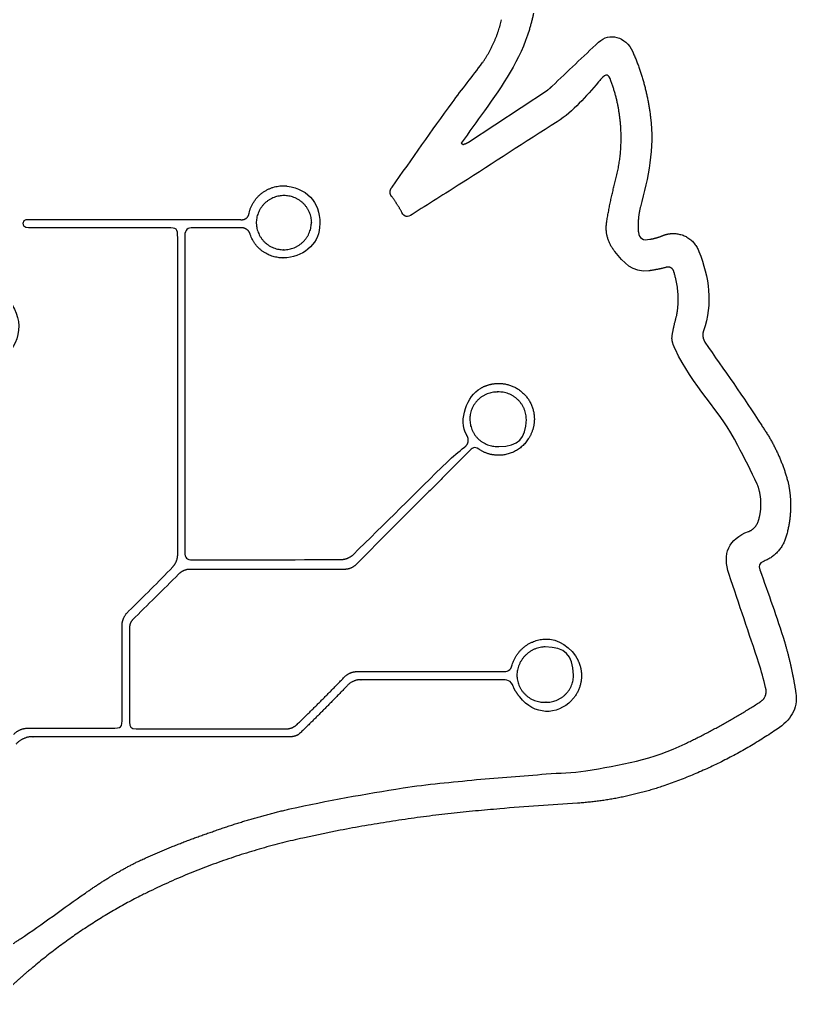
# Model space of a CAD drawing. Header units: millimetres. Extents: x -2315 to 326, y -226 to 400.
# Drawn here: x -2143.18 to -2131.66, y 8.38 to 22.97 of the extents above; entities that cross this region are included whole.
import ezdxf

# ---------------------------------------------------------------- set-up
doc = ezdxf.new("R2010")
doc.units = ezdxf.units.MM
doc.layers.add('Layer 03', color=5, linetype='Continuous', true_color=0x0000ff)

msp = doc.modelspace()

# ---------------------------------------------------------------- linework, layer by layer
at = {"layer": 'Layer 03'}
for p, q in [((-2136.538, 21.161), (-2135.372, 21.932)), ((-2136.538, 21.161), (-2135.372, 21.932)), ((-2136.647, 21.148), (-2136.621, 21.127)), ((-2136.647, 21.148), (-2136.621, 21.127)), ((-2140.99, 19.894), (-2142.918, 19.894)), ((-2140.99, 19.894), (-2142.918, 19.894)), ((-2138.863, 19.979), (-2138.859, 19.975)), ((-2138.863, 19.979), (-2138.859, 19.975))]:
    msp.add_line(p, q, dxfattribs=at)
for points, degree in [([(-2142.327, 24.447), (-2142.972, 23.798), (-2143.621, 23.153), (-2144.265, 22.502)], 3), ([(-2142.327, 24.447), (-2142.972, 23.798), (-2143.621, 23.153), (-2144.265, 22.502)], 3), ([(-2135.641, 22.829), (-2135.774, 22.377), (-2136.039, 22), (-2136.305, 21.624)], 3), ([(-2135.641, 22.829), (-2135.774, 22.377), (-2136.039, 22), (-2136.305, 21.624)], 3), ([(-2134.616, 22.642), (-2134.462, 22.787), (-2134.215, 22.726), (-2134.113, 22.499)], 3), ([(-2134.616, 22.642), (-2134.462, 22.787), (-2134.215, 22.726), (-2134.113, 22.499)], 3), ([(-2135.304, 21.99), (-2135.074, 22.207), (-2134.846, 22.426), (-2134.616, 22.642)], 3), ([(-2135.304, 21.99), (-2135.074, 22.207), (-2134.846, 22.426), (-2134.616, 22.642)], 3), ([(-2136.782, 21.745), (-2136.637, 21.945), (-2136.481, 22.136), (-2136.336, 22.332)], 3), ([(-2136.782, 21.745), (-2136.637, 21.945), (-2136.481, 22.136), (-2136.336, 22.332)], 3), ([(-2134.617, 22.051), (-2134.807, 21.84), (-2134.985, 21.618), (-2135.229, 21.464)], 3), ([(-2134.617, 22.051), (-2134.807, 21.84), (-2134.985, 21.618), (-2135.229, 21.464)], 3), ([(-2134.58, 22.098), (-2134.594, 22.083), (-2134.604, 22.066), (-2134.617, 22.051)], 3), ([(-2134.58, 22.098), (-2134.594, 22.083), (-2134.604, 22.066), (-2134.617, 22.051)], 3), ([(-2134.434, 22.068), (-2134.47, 22.17), (-2134.506, 22.177), (-2134.58, 22.098)], 3), ([(-2134.434, 22.068), (-2134.47, 22.17), (-2134.506, 22.177), (-2134.58, 22.098)], 3), ([(-2137.671, 20.494), (-2137.374, 20.913), (-2137.084, 21.332), (-2136.782, 21.745)], 3), ([(-2137.671, 20.494), (-2137.374, 20.913), (-2137.084, 21.332), (-2136.782, 21.745)], 3), ([(-2136.305, 21.624), (-2136.419, 21.465), (-2136.533, 21.306), (-2136.647, 21.148)], 3), ([(-2136.305, 21.624), (-2136.419, 21.465), (-2136.533, 21.306), (-2136.647, 21.148)], 3), ([(-2135.229, 21.464), (-2135.702, 21.161), (-2136.173, 20.855), (-2136.646, 20.553)], 3), ([(-2135.229, 21.464), (-2135.702, 21.161), (-2136.173, 20.855), (-2136.646, 20.553)], 3), ([(-2133.849, 21.527), (-2133.791, 21.072), (-2133.881, 20.637), (-2133.999, 20.203)], 3), ([(-2133.849, 21.527), (-2133.791, 21.072), (-2133.881, 20.637), (-2133.999, 20.203)], 3), ([(-2139.223, 20.512), (-2138.888, 20.461), (-2138.713, 20.231), (-2138.741, 19.899)], 3), ([(-2139.223, 20.512), (-2138.888, 20.461), (-2138.713, 20.231), (-2138.741, 19.899)], 3), ([(-2136.646, 20.553), (-2136.888, 20.398), (-2137.134, 20.248), (-2137.375, 20.089)], 3), ([(-2136.646, 20.553), (-2136.888, 20.398), (-2137.134, 20.248), (-2137.375, 20.089)], 3), ([(-2143.124, 19.962), (-2143.123, 20.039), (-2143.052, 20.015), (-2143.007, 20.015)], 3), ([(-2143.124, 19.962), (-2143.123, 20.039), (-2143.052, 20.015), (-2143.007, 20.015)], 3), ([(-2143.007, 20.015), (-2141.84, 20.015), (-2140.673, 20.015)], 2), ([(-2143.007, 20.015), (-2141.84, 20.015), (-2140.673, 20.015)], 2), ([(-2140.673, 20.015), (-2140.422, 20.015), (-2140.164, 20.015), (-2139.909, 20.015)], 3), ([(-2140.673, 20.015), (-2140.422, 20.015), (-2140.164, 20.015), (-2139.909, 20.015)], 3), ([(-2137.375, 20.089), (-2137.446, 20.042), (-2137.485, 20.049), (-2137.525, 20.122)], 3), ([(-2137.375, 20.089), (-2137.446, 20.042), (-2137.485, 20.049), (-2137.525, 20.122)], 3), ([(-2143.002, 19.894), (-2143.055, 19.894), (-2143.124, 19.885), (-2143.124, 19.962)], 3), ([(-2143.002, 19.894), (-2143.055, 19.894), (-2143.124, 19.885), (-2143.124, 19.962)], 3), ([(-2142.918, 19.894), (-2142.945, 19.894), (-2142.972, 19.894), (-2143.002, 19.894)], 3), ([(-2142.918, 19.894), (-2142.945, 19.894), (-2142.972, 19.894), (-2143.002, 19.894)], 3), ([(-2140.84, 19.747), (-2140.84, 19.884), (-2140.851, 19.894), (-2140.99, 19.894)], 3), ([(-2140.84, 19.747), (-2140.84, 19.884), (-2140.851, 19.894), (-2140.99, 19.894)], 3), ([(-2140.609, 19.894), (-2140.693, 19.894), (-2140.734, 19.872), (-2140.734, 19.775)], 3), ([(-2140.609, 19.894), (-2140.693, 19.894), (-2140.734, 19.872), (-2140.734, 19.775)], 3), ([(-2139.915, 19.894), (-2140.146, 19.89), (-2140.378, 19.894), (-2140.609, 19.894)], 3), ([(-2139.915, 19.894), (-2140.146, 19.89), (-2140.378, 19.894), (-2140.609, 19.894)], 3), ([(-2138.741, 19.899), (-2138.762, 19.647), (-2139.002, 19.45), (-2139.275, 19.45)], 3), ([(-2138.741, 19.899), (-2138.762, 19.647), (-2139.002, 19.45), (-2139.275, 19.45)], 3), ([(-2140.84, 15.053), (-2140.835, 17.4), (-2140.84, 19.747)], 2), ([(-2140.84, 15.053), (-2140.835, 17.4), (-2140.84, 19.747)], 2), ([(-2140.734, 19.775), (-2140.734, 17.436), (-2140.734, 15.097)], 2), ([(-2140.734, 19.775), (-2140.734, 17.436), (-2140.734, 15.097)], 2), ([(-2134.029, 19.83), (-2134.023, 19.735), (-2133.956, 19.704), (-2133.861, 19.724)], 3), ([(-2134.029, 19.83), (-2134.023, 19.735), (-2133.956, 19.704), (-2133.861, 19.724)], 3), ([(-2133.875, 19.258), (-2134.113, 19.228), (-2134.251, 19.381), (-2134.378, 19.545)], 3), ([(-2133.875, 19.258), (-2134.113, 19.228), (-2134.251, 19.381), (-2134.378, 19.545)], 3), ([(-2133.133, 19.544), (-2132.982, 19.163), (-2132.925, 18.771), (-2133.067, 18.371)], 3), ([(-2133.133, 19.544), (-2132.982, 19.163), (-2132.925, 18.771), (-2133.067, 18.371)], 3), ([(-2143.332, 18.801), (-2143.08, 18.532), (-2143.174, 18.061), (-2143.526, 17.941)], 3), ([(-2143.332, 18.801), (-2143.08, 18.532), (-2143.174, 18.061), (-2143.526, 17.941)], 3), ([(-2132.558, 16.677), (-2132.809, 17.18), (-2133.245, 17.573), (-2133.48, 18.093)], 3), ([(-2132.558, 16.677), (-2132.809, 17.18), (-2133.245, 17.573), (-2133.48, 18.093)], 3), ([(-2133.045, 18.203), (-2132.766, 17.791), (-2132.47, 17.389), (-2132.206, 16.97)], 3), ([(-2133.045, 18.203), (-2132.766, 17.791), (-2132.47, 17.389), (-2132.206, 16.97)], 3), ([(-2136.567, 16.825), (-2136.701, 17.058), (-2136.553, 17.412), (-2136.364, 17.52)], 3), ([(-2136.567, 16.825), (-2136.701, 17.058), (-2136.553, 17.412), (-2136.364, 17.52)], 3), ([(-2136.092, 16.661), (-2135.799, 16.661), (-2135.694, 16.774), (-2135.685, 17.059)], 3), ([(-2136.092, 16.661), (-2135.799, 16.661), (-2135.694, 16.774), (-2135.685, 17.059)], 3), ([(-2136.852, 16.434), (-2136.774, 16.512), (-2136.684, 16.579), (-2136.601, 16.649)], 3), ([(-2136.852, 16.434), (-2136.774, 16.512), (-2136.684, 16.579), (-2136.601, 16.649)], 3), ([(-2136.388, 16.62), (-2136.456, 16.667), (-2136.488, 16.634), (-2136.53, 16.592)], 3), ([(-2136.388, 16.62), (-2136.456, 16.667), (-2136.488, 16.634), (-2136.53, 16.592)], 3), ([(-2132.271, 16.103), (-2132.36, 16.298), (-2132.462, 16.486), (-2132.558, 16.677)], 3), ([(-2132.271, 16.103), (-2132.36, 16.298), (-2132.462, 16.486), (-2132.558, 16.677)], 3), ([(-2136.53, 16.592), (-2137.005, 16.114), (-2137.482, 15.638)], 2), ([(-2136.53, 16.592), (-2137.005, 16.114), (-2137.482, 15.638)], 2), ([(-2138.248, 15.058), (-2137.781, 15.515), (-2137.318, 15.98), (-2136.852, 16.434)], 3), ([(-2138.248, 15.058), (-2137.781, 15.515), (-2137.318, 15.98), (-2136.852, 16.434)], 3), ([(-2137.482, 15.638), (-2137.719, 15.4), (-2137.958, 15.164), (-2138.192, 14.926)], 3), ([(-2137.482, 15.638), (-2137.719, 15.4), (-2137.958, 15.164), (-2138.192, 14.926)], 3), ([(-2132.688, 14.768), (-2132.791, 15.076), (-2132.697, 15.294), (-2132.399, 15.402)], 3), ([(-2132.688, 14.768), (-2132.791, 15.076), (-2132.697, 15.294), (-2132.399, 15.402)], 3), ([(-2140.734, 15.097), (-2140.734, 15.009), (-2140.707, 14.984), (-2140.619, 14.984)], 3), ([(-2140.734, 15.097), (-2140.734, 15.009), (-2140.707, 14.984), (-2140.619, 14.984)], 3), ([(-2140.619, 14.984), (-2139.885, 14.984), (-2139.15, 14.984), (-2138.416, 14.989)], 3), ([(-2140.619, 14.984), (-2139.885, 14.984), (-2139.15, 14.984), (-2138.416, 14.989)], 3), ([(-2132.181, 14.96), (-2132.248, 14.932), (-2132.253, 14.899), (-2132.232, 14.837)], 3), ([(-2132.181, 14.96), (-2132.248, 14.932), (-2132.253, 14.899), (-2132.232, 14.837)], 3), ([(-2141.566, 14.223), (-2141.346, 14.439), (-2141.126, 14.656), (-2140.913, 14.879)], 3), ([(-2141.566, 14.223), (-2141.346, 14.439), (-2141.126, 14.656), (-2140.913, 14.879)], 3), ([(-2140.827, 14.771), (-2141.053, 14.543), (-2141.285, 14.319), (-2141.512, 14.091)], 3), ([(-2140.827, 14.771), (-2141.053, 14.543), (-2141.285, 14.319), (-2141.512, 14.091)], 3), ([(-2138.386, 14.842), (-2139.14, 14.842), (-2139.895, 14.842), (-2140.649, 14.842)], 3), ([(-2138.386, 14.842), (-2139.14, 14.842), (-2139.895, 14.842), (-2140.649, 14.842)], 3), ([(-2132.247, 13.454), (-2132.392, 13.893), (-2132.541, 14.33), (-2132.688, 14.768)], 3), ([(-2132.247, 13.454), (-2132.392, 13.893), (-2132.541, 14.33), (-2132.688, 14.768)], 3), ([(-2132.232, 14.837), (-2132.108, 14.484), (-2131.98, 14.133), (-2131.869, 13.775)], 3), ([(-2132.232, 14.837), (-2132.108, 14.484), (-2131.98, 14.133), (-2131.869, 13.775)], 3), ([(-2141.663, 12.652), (-2141.663, 13.098), (-2141.663, 13.544), (-2141.663, 13.993)], 3), ([(-2141.663, 12.652), (-2141.663, 13.098), (-2141.663, 13.544), (-2141.663, 13.993)], 3), ([(-2141.552, 13.983), (-2141.552, 13.517), (-2141.552, 13.051), (-2141.552, 12.585)], 3), ([(-2141.552, 13.983), (-2141.552, 13.517), (-2141.552, 13.051), (-2141.552, 12.585)], 3), ([(-2135.404, 13.811), (-2135.227, 13.827), (-2135.01, 13.684), (-2134.92, 13.493)], 3), ([(-2135.404, 13.811), (-2135.227, 13.827), (-2135.01, 13.684), (-2134.92, 13.493)], 3), ([(-2134.987, 13.278), (-2134.999, 13.59), (-2135.113, 13.686), (-2135.406, 13.697)], 3), ([(-2134.987, 13.278), (-2134.999, 13.59), (-2135.113, 13.686), (-2135.406, 13.697)], 3), ([(-2136.041, 13.33), (-2135.965, 13.33), (-2135.918, 13.345), (-2135.894, 13.429)], 3), ([(-2136.041, 13.33), (-2135.965, 13.33), (-2135.918, 13.345), (-2135.894, 13.429)], 3), ([(-2132.149, 13.096), (-2132.179, 13.216), (-2132.208, 13.336), (-2132.247, 13.454)], 3), ([(-2132.149, 13.096), (-2132.179, 13.216), (-2132.208, 13.336), (-2132.247, 13.454)], 3), ([(-2138.173, 13.33), (-2137.462, 13.33), (-2136.748, 13.33), (-2136.041, 13.33)], 3), ([(-2138.173, 13.33), (-2137.462, 13.33), (-2136.748, 13.33), (-2136.041, 13.33)], 3), ([(-2139.074, 12.55), (-2138.721, 12.893), (-2138.377, 13.247)], 2), ([(-2139.074, 12.55), (-2138.721, 12.893), (-2138.377, 13.247)], 2), ([(-2136.057, 13.211), (-2137.093, 13.211), (-2138.129, 13.211)], 2), ([(-2136.057, 13.211), (-2137.093, 13.211), (-2138.129, 13.211)], 2), ([(-2135.878, 13.108), (-2135.91, 13.203), (-2135.974, 13.211), (-2136.057, 13.211)], 3), ([(-2135.878, 13.108), (-2135.91, 13.203), (-2135.974, 13.211), (-2136.057, 13.211)], 3), ([(-2138.345, 13.109), (-2138.69, 12.75), (-2139.048, 12.404)], 2), ([(-2138.345, 13.109), (-2138.69, 12.75), (-2139.048, 12.404)], 2), ([(-2131.701, 13.013), (-2131.665, 12.78), (-2131.785, 12.606), (-2131.977, 12.481)], 3), ([(-2131.701, 13.013), (-2131.665, 12.78), (-2131.785, 12.606), (-2131.977, 12.481)], 3), ([(-2135.015, 12.906), (-2135.233, 12.677), (-2135.568, 12.682), (-2135.782, 12.956)], 3), ([(-2135.015, 12.906), (-2135.233, 12.677), (-2135.568, 12.682), (-2135.782, 12.956)], 3), ([(-2141.825, 12.494), (-2141.663, 12.494), (-2141.663, 12.494), (-2141.663, 12.652)], 3), ([(-2141.825, 12.494), (-2141.663, 12.494), (-2141.663, 12.494), (-2141.663, 12.652)], 3), ([(-2141.552, 12.585), (-2141.552, 12.513), (-2141.529, 12.485), (-2141.454, 12.485)], 3), ([(-2141.552, 12.585), (-2141.552, 12.513), (-2141.529, 12.485), (-2141.454, 12.485)], 3), ([(-2143.042, 12.494), (-2142.637, 12.494), (-2142.231, 12.494), (-2141.825, 12.494)], 3), ([(-2143.042, 12.494), (-2142.637, 12.494), (-2142.231, 12.494), (-2141.825, 12.494)], 3), ([(-2141.454, 12.485), (-2140.706, 12.485), (-2139.958, 12.485), (-2139.211, 12.485)], 3), ([(-2141.454, 12.485), (-2140.706, 12.485), (-2139.958, 12.485), (-2139.211, 12.485)], 3), ([(-2139.196, 12.367), (-2141.082, 12.367), (-2142.968, 12.367)], 2), ([(-2139.196, 12.367), (-2141.082, 12.367), (-2142.968, 12.367)], 2), ([(-2134.808, 11.863), (-2134.305, 11.946), (-2133.802, 12.03), (-2133.336, 12.264)], 3), ([(-2134.808, 11.863), (-2134.305, 11.946), (-2133.802, 12.03), (-2133.336, 12.264)], 3), ([(-2135.394, 11.817), (-2135.198, 11.832), (-2134.999, 11.832), (-2134.808, 11.863)], 3), ([(-2135.394, 11.817), (-2135.198, 11.832), (-2134.999, 11.832), (-2134.808, 11.863)], 3), ([(-2137.507, 11.61), (-2137.148, 11.668), (-2136.785, 11.694), (-2136.423, 11.733)], 3), ([(-2137.507, 11.61), (-2137.148, 11.668), (-2136.785, 11.694), (-2136.423, 11.733)], 3), ([(-2136.423, 11.733), (-2136.081, 11.765), (-2135.737, 11.787), (-2135.394, 11.817)], 3), ([(-2136.423, 11.733), (-2136.081, 11.765), (-2135.737, 11.787), (-2135.394, 11.817)], 3), ([(-2139.183, 11.299), (-2138.63, 11.422), (-2138.07, 11.52), (-2137.507, 11.61)], 3), ([(-2139.183, 11.299), (-2138.63, 11.422), (-2138.07, 11.52), (-2137.507, 11.61)], 3), ([(-2134.931, 11.384), (-2135.314, 11.361), (-2135.697, 11.337), (-2136.079, 11.3)], 3), ([(-2134.931, 11.384), (-2135.314, 11.361), (-2135.697, 11.337), (-2136.079, 11.3)], 3), ([(-2143.166, 9.379), (-2142.837, 9.592), (-2142.529, 9.837), (-2142.204, 10.055)], 3), ([(-2143.166, 9.379), (-2142.837, 9.592), (-2142.529, 9.837), (-2142.204, 10.055)], 3)]:
    msp.add_open_spline(points, degree=degree, dxfattribs=at)
for points, weights in [([(-2135.517, 23.653), (-2135.517, 23.232), (-2135.641, 22.829)], [1, 0.9412789128, 0.906103376405]), ([(-2135.517, 23.653), (-2135.517, 23.232), (-2135.641, 22.829)], [1, 0.9412789128, 0.906103376405]), ([(-2136.336, 22.332), (-2136.132, 22.624), (-2136.053, 22.972)], [0.860266155581, 0.875404695053, 0.924683469991]), ([(-2136.336, 22.332), (-2136.132, 22.624), (-2136.053, 22.972)], [0.860266155581, 0.875404695053, 0.924683469991]), ([(-2134.113, 22.499), (-2133.908, 22.033), (-2133.849, 21.527)], [0.883361546217, 0.909026720391, 0.956789912764]), ([(-2134.113, 22.499), (-2133.908, 22.033), (-2133.849, 21.527)], [0.883361546217, 0.909026720391, 0.956789912764]), ([(-2134.284, 21.224), (-2134.284, 21.66), (-2134.434, 22.068)], [1, 0.931438206816, 0.894974934066]), ([(-2134.284, 21.224), (-2134.284, 21.66), (-2134.434, 22.068)], [1, 0.931438206816, 0.894974934066]), ([(-2135.372, 21.932), (-2135.336, 21.958), (-2135.304, 21.99)], [0.859583576893, 0.853189555013, 0.853575342872]), ([(-2135.372, 21.932), (-2135.336, 21.958), (-2135.304, 21.99)], [0.859583576893, 0.853189555013, 0.853575342872]), ([(-2136.621, 21.127), (-2136.578, 21.14), (-2136.538, 21.161)], [0.907502690324, 0.885985046945, 0.87304970174]), ([(-2136.621, 21.127), (-2136.578, 21.14), (-2136.538, 21.161)], [0.907502690324, 0.885985046945, 0.87304970174]), ([(-2134.371, 20.577), (-2134.284, 20.895), (-2134.284, 21.224)], [0.913453609274, 0.947213328286, 1]), ([(-2134.371, 20.577), (-2134.284, 20.895), (-2134.284, 21.224)], [0.913453609274, 0.947213328286, 1]), ([(-2134.497, 19.978), (-2134.449, 20.281), (-2134.371, 20.577)], [0.943501956114, 0.928181993799, 0.915471314288]), ([(-2134.497, 19.978), (-2134.449, 20.281), (-2134.371, 20.577)], [0.943501956114, 0.928181993799, 0.915471314288]), ([(-2137.525, 20.122), (-2137.59, 20.241), (-2137.671, 20.35)], [0.870905298614, 0.862657416827, 0.858330000379]), ([(-2137.525, 20.122), (-2137.59, 20.241), (-2137.671, 20.35)], [0.870905298614, 0.862657416827, 0.858330000379]), ([(-2139.267, 19.57), (-2138.863, 19.574), (-2138.863, 19.978)], [0.995787852174, 0.709228220788, 1]), ([(-2139.267, 19.57), (-2138.863, 19.574), (-2138.863, 19.978)], [0.995787852174, 0.709228220788, 1]), ([(-2138.863, 19.978), (-2138.863, 19.979), (-2138.863, 19.979)], [1, 0.999564007948, 0.999129313906]), ([(-2138.863, 19.978), (-2138.863, 19.979), (-2138.863, 19.979)], [1, 0.999564007948, 0.999129313906]), ([(-2133.861, 19.724), (-2133.772, 19.739), (-2133.688, 19.771)], [0.940541919356, 0.912252970808, 0.893163679058]), ([(-2133.861, 19.724), (-2133.772, 19.739), (-2133.688, 19.771)], [0.940541919356, 0.912252970808, 0.893163679058]), ([(-2133.629, 19.306), (-2133.751, 19.275), (-2133.875, 19.258)], [0.916929505155, 0.932665004023, 0.95230743102]), ([(-2133.629, 19.306), (-2133.751, 19.275), (-2133.875, 19.258)], [0.916929505155, 0.932665004023, 0.95230743102]), ([(-2133.44, 18.837), (-2133.44, 19.039), (-2133.501, 19.232)], [1, 0.940554656943, 0.90523926012]), ([(-2133.44, 18.837), (-2133.44, 19.039), (-2133.501, 19.232)], [1, 0.940554656943, 0.90523926012]), ([(-2133.462, 18.597), (-2133.44, 18.716), (-2133.44, 18.837)], [0.936329457058, 0.96365459074, 1]), ([(-2133.462, 18.597), (-2133.44, 18.716), (-2133.44, 18.837)], [0.936329457058, 0.96365459074, 1]), ([(-2133.533, 18.269), (-2133.51, 18.436), (-2133.462, 18.597)], [0.950031466315, 0.926660128544, 0.908950382022]), ([(-2133.533, 18.269), (-2133.51, 18.436), (-2133.462, 18.597)], [0.950031466315, 0.926660128544, 0.908950382022]), ([(-2133.48, 18.093), (-2133.528, 18.175), (-2133.533, 18.269)], [0.8670976611, 0.895087777378, 0.980921290161]), ([(-2133.48, 18.093), (-2133.528, 18.175), (-2133.533, 18.269)], [0.8670976611, 0.895087777378, 0.980921290161]), ([(-2135.567, 17.065), (-2135.567, 16.905), (-2135.657, 16.771)], [1, 0.888141483674, 0.861722485035]), ([(-2135.567, 17.065), (-2135.567, 16.905), (-2135.657, 16.771)], [1, 0.888141483674, 0.861722485035]), ([(-2132.206, 16.97), (-2131.932, 16.58), (-2131.813, 16.118)], [0.859873547177, 0.873616318349, 0.917241855399]), ([(-2132.206, 16.97), (-2131.932, 16.58), (-2131.813, 16.118)], [0.859873547177, 0.873616318349, 0.917241855399]), ([(-2136.543, 16.752), (-2136.543, 16.793), (-2136.567, 16.825)], [1, 0.879189451756, 0.858041085014]), ([(-2136.543, 16.752), (-2136.543, 16.793), (-2136.567, 16.825)], [1, 0.879189451756, 0.858041085014]), ([(-2136.601, 16.649), (-2136.543, 16.685), (-2136.543, 16.752)], [0.865110080558, 0.812414138518, 1]), ([(-2136.601, 16.649), (-2136.543, 16.685), (-2136.543, 16.752)], [0.865110080558, 0.812414138518, 1]), ([(-2132.216, 15.808), (-2132.216, 15.961), (-2132.271, 16.103)], [1, 0.928237537168, 0.891640457083]), ([(-2132.216, 15.808), (-2132.216, 15.961), (-2132.271, 16.103)], [1, 0.928237537168, 0.891640457083]), ([(-2131.813, 16.118), (-2131.778, 15.953), (-2131.778, 15.786)], [0.928288380199, 0.958170243116, 1]), ([(-2131.813, 16.118), (-2131.778, 15.953), (-2131.778, 15.786)], [0.928288380199, 0.958170243116, 1]), ([(-2132.257, 15.552), (-2132.216, 15.676), (-2132.216, 15.808)], [0.902054741235, 0.937831847823, 1]), ([(-2132.257, 15.552), (-2132.216, 15.676), (-2132.216, 15.808)], [0.902054741235, 0.937831847823, 1]), ([(-2131.778, 15.786), (-2131.778, 15.539), (-2131.852, 15.304)], [1, 0.939802707937, 0.904349682651]), ([(-2131.778, 15.786), (-2131.778, 15.539), (-2131.852, 15.304)], [1, 0.939802707937, 0.904349682651]), ([(-2132.399, 15.402), (-2132.294, 15.445), (-2132.257, 15.552)], [0.888312244947, 0.814147606918, 0.898227353988]), ([(-2132.399, 15.402), (-2132.294, 15.445), (-2132.257, 15.552)], [0.888312244947, 0.814147606918, 0.898227353988]), ([(-2131.852, 15.304), (-2131.934, 15.053), (-2132.181, 14.96)], [0.902628525969, 0.809297908054, 0.893462556808]), ([(-2131.852, 15.304), (-2131.934, 15.053), (-2132.181, 14.96)], [0.902628525969, 0.809297908054, 0.893462556808]), ([(-2140.913, 14.879), (-2140.845, 14.953), (-2140.84, 15.053)], [0.853905475604, 0.860256007451, 0.981150622451]), ([(-2140.913, 14.879), (-2140.845, 14.953), (-2140.84, 15.053)], [0.853905475604, 0.860256007451, 0.981150622451]), ([(-2138.416, 14.989), (-2138.32, 14.993), (-2138.248, 15.058)], [0.986280734097, 0.860517689196, 0.85391881232]), ([(-2138.416, 14.989), (-2138.32, 14.993), (-2138.248, 15.058)], [0.986280734097, 0.860517689196, 0.85391881232]), ([(-2141.512, 14.091), (-2141.551, 14.044), (-2141.552, 13.983)], [0.855353808127, 0.869244243824, 0.990301045263]), ([(-2141.512, 14.091), (-2141.551, 14.044), (-2141.552, 13.983)], [0.855353808127, 0.869244243824, 0.990301045263]), ([(-2135.894, 13.429), (-2135.788, 13.798), (-2135.404, 13.811)], [0.91052941225, 0.76640159512, 0.986862723772]), ([(-2135.894, 13.429), (-2135.788, 13.798), (-2135.404, 13.811)], [0.91052941225, 0.76640159512, 0.986862723772]), ([(-2131.869, 13.775), (-2131.758, 13.4), (-2131.701, 13.013)], [0.908653628499, 0.92542465589, 0.947300332015]), ([(-2131.869, 13.775), (-2131.758, 13.4), (-2131.701, 13.013)], [0.908653628499, 0.92542465589, 0.947300332015]), ([(-2135.406, 13.697), (-2135.813, 13.685), (-2135.825, 13.278)], [0.988412945259, 0.718693835927, 0.988412945259]), ([(-2135.406, 13.697), (-2135.813, 13.685), (-2135.825, 13.278)], [0.988412945259, 0.718693835927, 0.988412945259]), ([(-2134.92, 13.493), (-2134.87, 13.387), (-2134.87, 13.269)], [0.87974222792, 0.915482918532, 1]), ([(-2134.92, 13.493), (-2134.87, 13.387), (-2134.87, 13.269)], [0.87974222792, 0.915482918532, 1]), ([(-2134.87, 13.269), (-2134.87, 13.059), (-2135.015, 12.906)], [1, 0.857783551506, 0.853675580253]), ([(-2134.87, 13.269), (-2134.87, 13.059), (-2135.015, 12.906)], [1, 0.857783551506, 0.853675580253]), ([(-2135.782, 12.956), (-2135.843, 13.024), (-2135.878, 13.108)], [0.854292021287, 0.858549276443, 0.887344127453]), ([(-2135.782, 12.956), (-2135.843, 13.024), (-2135.878, 13.108)], [0.854292021287, 0.858549276443, 0.887344127453]), ([(-2132.232, 12.88), (-2132.139, 12.932), (-2132.139, 13.039)], [0.870264730506, 0.804083004817, 1]), ([(-2132.232, 12.88), (-2132.139, 12.932), (-2132.139, 13.039)], [0.870264730506, 0.804083004817, 1]), ([(-2132.139, 13.039), (-2132.139, 13.068), (-2132.149, 13.096)], [1, 0.937103538444, 0.901220094754]), ([(-2132.139, 13.039), (-2132.139, 13.068), (-2132.149, 13.096)], [1, 0.937103538444, 0.901220094754]), ([(-2133.336, 12.264), (-2132.765, 12.537), (-2132.232, 12.88)], [0.878647099794, 0.869207514886, 0.863318850351]), ([(-2133.336, 12.264), (-2132.765, 12.537), (-2132.232, 12.88)], [0.878647099794, 0.869207514886, 0.863318850351]), ([(-2139.211, 12.485), (-2139.131, 12.493), (-2139.074, 12.55)], [0.964184176738, 0.853095209426, 0.853555288166]), ([(-2139.211, 12.485), (-2139.131, 12.493), (-2139.074, 12.55)], [0.964184176738, 0.853095209426, 0.853555288166]), ([(-2131.977, 12.481), (-2132.764, 11.943), (-2133.667, 11.636)], [0.860968985758, 0.872048460453, 0.89968153021]), ([(-2131.977, 12.481), (-2132.764, 11.943), (-2133.667, 11.636)], [0.860968985758, 0.872048460453, 0.89968153021]), ([(-2133.667, 11.636), (-2134.283, 11.429), (-2134.931, 11.384)], [0.900910072092, 0.9287006454, 0.972799708667]), ([(-2133.667, 11.636), (-2134.283, 11.429), (-2134.931, 11.384)], [0.900910072092, 0.9287006454, 0.972799708667]), ([(-2140.327, 10.963), (-2139.765, 11.164), (-2139.183, 11.299)], [0.896710789832, 0.90856864939, 0.923684555905]), ([(-2140.327, 10.963), (-2139.765, 11.164), (-2139.183, 11.299)], [0.896710789832, 0.90856864939, 0.923684555905]), ([(-2136.079, 11.3), (-2137.549, 11.187), (-2138.988, 10.869)], [0.970384159836, 0.945724857971, 0.926270359364]), ([(-2136.079, 11.3), (-2137.549, 11.187), (-2138.988, 10.869)], [0.970384159836, 0.945724857971, 0.926270359364]), ([(-2141.441, 10.516), (-2140.896, 10.769), (-2140.327, 10.963)], [0.880215965602, 0.888621467591, 0.899676843558]), ([(-2141.441, 10.516), (-2140.896, 10.769), (-2140.327, 10.963)], [0.880215965602, 0.888621467591, 0.899676843558]), ([(-2138.988, 10.869), (-2140.247, 10.591), (-2141.399, 10.009)], [0.926355368142, 0.893418887675, 0.87538326268]), ([(-2138.988, 10.869), (-2140.247, 10.591), (-2141.399, 10.009)], [0.926355368142, 0.893418887675, 0.87538326268]), ([(-2142.204, 10.055), (-2141.84, 10.314), (-2141.441, 10.516)], [0.859573452805, 0.865031314529, 0.875437340168]), ([(-2142.204, 10.055), (-2141.84, 10.314), (-2141.441, 10.516)], [0.859573452805, 0.865031314529, 0.875437340168]), ([(-2141.399, 10.009), (-2142.25, 9.573), (-2142.982, 8.956)], [0.874615935819, 0.859246926953, 0.85509244278]), ([(-2141.399, 10.009), (-2142.25, 9.573), (-2142.982, 8.956)], [0.874615935819, 0.859246926953, 0.85509244278]), ([(-2143.868, 8.8), (-2143.548, 9.127), (-2143.166, 9.379)], [0.853576757762, 0.853100428981, 0.86233383898]), ([(-2143.868, 8.8), (-2143.548, 9.127), (-2143.166, 9.379)], [0.853576757762, 0.853100428981, 0.86233383898]), ([(-2142.982, 8.956), (-2143.312, 8.685), (-2143.61, 8.381)], [0.855610704382, 0.853336275505, 0.853576303462]), ([(-2142.982, 8.956), (-2143.312, 8.685), (-2143.61, 8.381)], [0.855610704382, 0.853336275505, 0.853576303462])]:
    msp.add_rational_spline(points, weights, degree=2, dxfattribs=at)
for points, weights, knots in [([(-2139.785, 20.112), (-2139.692, 20.515), (-2139.279, 20.515), (-2139.251, 20.515), (-2139.223, 20.512)], [0.923726849335, 0.752179502914, 1, 0.978402500661, 0.959990134658], [-2.899866, -2.899866, -2.899866, -1.570796, -1.570796, -1.454968, -1.454968, -1.454968]), ([(-2139.785, 20.112), (-2139.692, 20.515), (-2139.279, 20.515), (-2139.251, 20.515), (-2139.223, 20.512)], [0.923726849335, 0.752179502914, 1, 0.978402500661, 0.959990134658], [-2.899866, -2.899866, -2.899866, -1.570796, -1.570796, -1.454968, -1.454968, -1.454968]), ([(-2137.671, 20.35), (-2137.699, 20.38), (-2137.699, 20.422), (-2137.699, 20.464), (-2137.671, 20.494)], [0.853802532997, 0.859593759806, 1, 0.859593759806, 0.853802532997], [-3.894596, -3.894596, -3.894596, -3.141593, -3.141593, -2.388589, -2.388589, -2.388589]), ([(-2137.671, 20.35), (-2137.699, 20.38), (-2137.699, 20.422), (-2137.699, 20.464), (-2137.671, 20.494)], [0.853802532997, 0.859593759806, 1, 0.859593759806, 0.853802532997], [-3.894596, -3.894596, -3.894596, -3.141593, -3.141593, -2.388589, -2.388589, -2.388589]), ([(-2138.859, 19.975), (-2138.872, 20.371), (-2139.268, 20.371), (-2139.657, 20.371), (-2139.678, 19.983)], [0.98641872315, 0.714062611469, 1, 0.718227858744, 0.978602373595], [0.037304, 0.037304, 0.037304, 1.570796, 1.570796, 3.08195, 3.08195, 3.08195]), ([(-2138.859, 19.975), (-2138.872, 20.371), (-2139.268, 20.371), (-2139.657, 20.371), (-2139.678, 19.983)], [0.98641872315, 0.714062611469, 1, 0.718227858744, 0.978602373595], [0.037304, 0.037304, 0.037304, 1.570796, 1.570796, 3.08195, 3.08195, 3.08195]), ([(-2133.999, 20.203), (-2134.033, 20.067), (-2134.033, 19.927), (-2134.033, 19.878), (-2134.029, 19.83)], [0.920163841382, 0.952320159646, 1, 0.982971261728, 0.9679226166], [2.885884, 2.885884, 2.885884, 3.1415927, 3.1415927, 3.2329184, 3.2329184, 3.2329184]), ([(-2133.999, 20.203), (-2134.033, 20.067), (-2134.033, 19.927), (-2134.033, 19.878), (-2134.029, 19.83)], [0.920163841382, 0.952320159646, 1, 0.982971261728, 0.9679226166], [2.885884, 2.885884, 2.885884, 3.1415927, 3.1415927, 3.2329184, 3.2329184, 3.2329184]), ([(-2139.909, 20.015), (-2139.9, 20.014), (-2139.89, 20.014), (-2139.792, 20.014), (-2139.785, 20.112)], [0.937355991579, 0.964335188619, 1, 0.72171390836, 0.972242714614], [4.521117, 4.521117, 4.521117, 4.712389, 4.712389, 6.204847, 6.204847, 6.204847]), ([(-2139.909, 20.015), (-2139.9, 20.014), (-2139.89, 20.014), (-2139.792, 20.014), (-2139.785, 20.112)], [0.937355991579, 0.964335188619, 1, 0.72171390836, 0.972242714614], [4.521117, 4.521117, 4.521117, 4.712389, 4.712389, 6.204847, 6.204847, 6.204847]), ([(-2139.768, 19.793), (-2139.79, 19.895), (-2139.894, 19.895), (-2139.905, 19.895), (-2139.915, 19.894)], [0.928372293445, 0.748877822087, 1, 0.968066304869, 0.943095972624], [0.22402, 0.22402, 0.22402, 1.570796, 1.570796, 1.742058, 1.742058, 1.742058]), ([(-2139.768, 19.793), (-2139.79, 19.895), (-2139.894, 19.895), (-2139.905, 19.895), (-2139.915, 19.894)], [0.928372293445, 0.748877822087, 1, 0.968066304869, 0.943095972624], [0.22402, 0.22402, 0.22402, 1.570796, 1.570796, 1.742058, 1.742058, 1.742058]), ([(-2139.678, 19.983), (-2139.678, 19.978), (-2139.678, 19.973), (-2139.678, 19.57), (-2139.275, 19.57), (-2139.271, 19.57), (-2139.267, 19.57)], [0.98982657091, 0.99482173528, 1, 0.707106781187, 1, 0.996074533348, 0.9922542879], [3.113821, 3.113821, 3.113821, 3.141593, 3.141593, 4.712389, 4.712389, 4.733441, 4.733441, 4.733441]), ([(-2139.678, 19.983), (-2139.678, 19.978), (-2139.678, 19.973), (-2139.678, 19.57), (-2139.275, 19.57), (-2139.271, 19.57), (-2139.267, 19.57)], [0.98982657091, 0.99482173528, 1, 0.707106781187, 1, 0.996074533348, 0.9922542879], [3.113821, 3.113821, 3.113821, 3.141593, 3.141593, 4.712389, 4.712389, 4.733441, 4.733441, 4.733441]), ([(-2134.378, 19.545), (-2134.504, 19.697), (-2134.504, 19.894), (-2134.504, 19.936), (-2134.497, 19.978)], [0.855454417102, 0.870238680122, 1, 0.968840555592, 0.944310906027], [-3.837507, -3.837507, -3.837507, -3.1415927, -3.1415927, -2.9744835, -2.9744835, -2.9744835]), ([(-2134.378, 19.545), (-2134.504, 19.697), (-2134.504, 19.894), (-2134.504, 19.936), (-2134.497, 19.978)], [0.855454417102, 0.870238680122, 1, 0.968840555592, 0.944310906027], [-3.837507, -3.837507, -3.837507, -3.1415927, -3.1415927, -2.9744835, -2.9744835, -2.9744835]), ([(-2139.275, 19.45), (-2139.281, 19.45), (-2139.286, 19.45), (-2139.649, 19.45), (-2139.768, 19.793)], [0.991504160609, 0.995688616817, 1, 0.772445297546, 0.898474353834], [-4.735511, -4.735511, -4.735511, -4.712389, -4.712389, -3.492005, -3.492005, -3.492005]), ([(-2139.275, 19.45), (-2139.281, 19.45), (-2139.286, 19.45), (-2139.649, 19.45), (-2139.768, 19.793)], [0.991504160609, 0.995688616817, 1, 0.772445297546, 0.898474353834], [-4.735511, -4.735511, -4.735511, -4.712389, -4.712389, -3.492005, -3.492005, -3.492005]), ([(-2133.688, 19.771), (-2133.605, 19.81), (-2133.513, 19.81), (-2133.23, 19.81), (-2133.133, 19.544)], [0.878961250382, 0.914552529262, 1, 0.775823690723, 0.89481010706], [-2.029054, -2.029054, -2.029054, -1.570796, -1.570796, -0.368531, -0.368531, -0.368531]), ([(-2133.688, 19.771), (-2133.605, 19.81), (-2133.513, 19.81), (-2133.23, 19.81), (-2133.133, 19.544)], [0.878961250382, 0.914552529262, 1, 0.775823690723, 0.89481010706], [-2.029054, -2.029054, -2.029054, -1.570796, -1.570796, -0.368531, -0.368531, -0.368531]), ([(-2133.501, 19.232), (-2133.51, 19.314), (-2133.592, 19.314), (-2133.611, 19.314), (-2133.629, 19.306)], [0.956218886036, 0.730936043897, 1, 0.920860865192, 0.884488187618], [0.127797, 0.127797, 0.127797, 1.570796, 1.570796, 1.995222, 1.995222, 1.995222]), ([(-2133.501, 19.232), (-2133.51, 19.314), (-2133.592, 19.314), (-2133.611, 19.314), (-2133.629, 19.306)], [0.956218886036, 0.730936043897, 1, 0.920860865192, 0.884488187618], [0.127797, 0.127797, 0.127797, 1.570796, 1.570796, 1.995222, 1.995222, 1.995222]), ([(-2133.067, 18.371), (-2133.076, 18.342), (-2133.076, 18.312), (-2133.076, 18.253), (-2133.045, 18.203)], [0.909331711253, 0.943933399108, 1, 0.894780909454, 0.865159724931], [2.8409056, 2.8409056, 2.8409056, 3.1415927, 3.1415927, 3.7058862, 3.7058862, 3.7058862]), ([(-2133.067, 18.371), (-2133.076, 18.342), (-2133.076, 18.312), (-2133.076, 18.253), (-2133.045, 18.203)], [0.909331711253, 0.943933399108, 1, 0.894780909454, 0.865159724931], [2.8409056, 2.8409056, 2.8409056, 3.1415927, 3.1415927, 3.7058862, 3.7058862, 3.7058862]), ([(-2136.364, 17.52), (-2136.24, 17.593), (-2136.095, 17.593), (-2135.567, 17.593), (-2135.567, 17.065)], [0.86718804496, 0.898238386983, 1, 0.707106781187, 1], [-2.116547, -2.116547, -2.116547, -1.570796, -1.570796, 0, 0, 0]), ([(-2136.364, 17.52), (-2136.24, 17.593), (-2136.095, 17.593), (-2135.567, 17.593), (-2135.567, 17.065)], [0.86718804496, 0.898238386983, 1, 0.707106781187, 1], [-2.116547, -2.116547, -2.116547, -1.570796, -1.570796, 0, 0, 0]), ([(-2136.111, 17.466), (-2136.114, 17.466), (-2136.117, 17.466), (-2136.52, 17.466), (-2136.52, 17.063), (-2136.52, 16.66), (-2136.117, 16.66), (-2136.104, 16.66), (-2136.092, 16.661)], [0.993914924419, 0.996925182519, 1, 0.707106781187, 1, 0.707106781187, 1, 0.987166677299, 0.975457956746], [1.554306, 1.554306, 1.554306, 1.570796, 1.570796, 3.141593, 3.141593, 4.712389, 4.712389, 4.781215, 4.781215, 4.781215]), ([(-2136.111, 17.466), (-2136.114, 17.466), (-2136.117, 17.466), (-2136.52, 17.466), (-2136.52, 17.063), (-2136.52, 16.66), (-2136.117, 16.66), (-2136.104, 16.66), (-2136.092, 16.661)], [0.993914924419, 0.996925182519, 1, 0.707106781187, 1, 0.707106781187, 1, 0.987166677299, 0.975457956746], [1.554306, 1.554306, 1.554306, 1.570796, 1.570796, 3.141593, 3.141593, 4.712389, 4.712389, 4.781215, 4.781215, 4.781215]), ([(-2135.685, 17.059), (-2135.688, 17.467), (-2136.096, 17.467), (-2136.103, 17.467), (-2136.111, 17.466)], [0.99691979127, 0.708655070099, 1, 0.99244118713, 0.985272520896], [0.008304, 0.008304, 0.008304, 1.570796, 1.570796, 1.611334, 1.611334, 1.611334]), ([(-2135.685, 17.059), (-2135.688, 17.467), (-2136.096, 17.467), (-2136.103, 17.467), (-2136.111, 17.466)], [0.99691979127, 0.708655070099, 1, 0.99244118713, 0.985272520896], [0.008304, 0.008304, 0.008304, 1.570796, 1.570796, 1.611334, 1.611334, 1.611334]), ([(-2135.657, 16.771), (-2135.81, 16.53), (-2136.096, 16.53), (-2136.255, 16.53), (-2136.388, 16.62)], [0.864012879729, 0.814415726891, 1, 0.887033103804, 0.861207314445], [-5.707684, -5.707684, -5.707684, -4.712389, -4.712389, -4.106544, -4.106544, -4.106544]), ([(-2135.657, 16.771), (-2135.81, 16.53), (-2136.096, 16.53), (-2136.255, 16.53), (-2136.388, 16.62)], [0.864012879729, 0.814415726891, 1, 0.887033103804, 0.861207314445], [-5.707684, -5.707684, -5.707684, -4.712389, -4.712389, -4.106544, -4.106544, -4.106544]), ([(-2138.192, 14.926), (-2138.266, 14.842), (-2138.378, 14.842), (-2138.382, 14.842), (-2138.386, 14.842)], [0.854470147815, 0.84196650202, 1, 0.993040965373, 0.986412618928], [-5.559928, -5.559928, -5.559928, -4.712389, -4.712389, -4.6750674, -4.6750674, -4.6750674]), ([(-2138.192, 14.926), (-2138.266, 14.842), (-2138.378, 14.842), (-2138.382, 14.842), (-2138.386, 14.842)], [0.854470147815, 0.84196650202, 1, 0.993040965373, 0.986412618928], [-5.559928, -5.559928, -5.559928, -4.712389, -4.712389, -4.6750674, -4.6750674, -4.6750674]), ([(-2140.649, 14.842), (-2140.656, 14.842), (-2140.663, 14.842), (-2140.76, 14.842), (-2140.827, 14.771)], [0.975661666239, 0.987278268416, 1, 0.848020294193, 0.853762443953], [1.5025692, 1.5025692, 1.5025692, 1.5707963, 1.5707963, 2.3858687, 2.3858687, 2.3858687]), ([(-2140.649, 14.842), (-2140.656, 14.842), (-2140.663, 14.842), (-2140.76, 14.842), (-2140.827, 14.771)], [0.975661666239, 0.987278268416, 1, 0.848020294193, 0.853762443953], [1.5025692, 1.5025692, 1.5025692, 1.5707963, 1.5707963, 2.3858687, 2.3858687, 2.3858687]), ([(-2141.663, 13.993), (-2141.663, 14), (-2141.663, 14.006), (-2141.663, 14.136), (-2141.566, 14.223)], [0.983112387479, 0.99129763117, 1, 0.84440445119, 0.854124951059], [-3.1882638, -3.1882638, -3.1882638, -3.1415927, -3.1415927, -2.3071284, -2.3071284, -2.3071284]), ([(-2141.663, 13.993), (-2141.663, 14), (-2141.663, 14.006), (-2141.663, 14.136), (-2141.566, 14.223)], [0.983112387479, 0.99129763117, 1, 0.84440445119, 0.854124951059], [-3.1882638, -3.1882638, -3.1882638, -3.1415927, -3.1415927, -2.3071284, -2.3071284, -2.3071284]), ([(-2138.377, 13.247), (-2138.3, 13.331), (-2138.187, 13.331), (-2138.18, 13.331), (-2138.173, 13.33)], [0.854061599852, 0.84492636777, 1, 0.989060888332, 0.978938894688], [-2.4024615, -2.4024615, -2.4024615, -1.5707963, -1.5707963, -1.5121295, -1.5121295, -1.5121295]), ([(-2138.377, 13.247), (-2138.3, 13.331), (-2138.187, 13.331), (-2138.18, 13.331), (-2138.173, 13.33)], [0.854061599852, 0.84492636777, 1, 0.989060888332, 0.978938894688], [-2.4024615, -2.4024615, -2.4024615, -1.5707963, -1.5707963, -1.5121295, -1.5121295, -1.5121295]), ([(-2138.129, 13.211), (-2138.13, 13.211), (-2138.131, 13.211), (-2138.262, 13.211), (-2138.345, 13.109)], [0.997385480554, 0.99868685296, 1, 0.835681891104, 0.855734325306], [1.5637539, 1.5637539, 1.5637539, 1.5707963, 1.5707963, 2.45204, 2.45204, 2.45204]), ([(-2138.129, 13.211), (-2138.13, 13.211), (-2138.131, 13.211), (-2138.262, 13.211), (-2138.345, 13.109)], [0.997385480554, 0.99868685296, 1, 0.835681891104, 0.855734325306], [1.5637539, 1.5637539, 1.5637539, 1.5707963, 1.5707963, 2.45204, 2.45204, 2.45204]), ([(-2135.825, 13.278), (-2135.82, 12.877), (-2135.419, 12.877), (-2135.409, 12.877), (-2135.4, 12.877)], [0.994517128482, 0.709874368245, 1, 0.990669876601, 0.981934175996], [3.156435, 3.156435, 3.156435, 4.712389, 4.712389, 4.762427, 4.762427, 4.762427]), ([(-2135.825, 13.278), (-2135.82, 12.877), (-2135.419, 12.877), (-2135.409, 12.877), (-2135.4, 12.877)], [0.994517128482, 0.709874368245, 1, 0.990669876601, 0.981934175996], [3.156435, 3.156435, 3.156435, 4.712389, 4.712389, 4.762427, 4.762427, 4.762427]), ([(-2135.4, 12.877), (-2135.395, 12.877), (-2135.389, 12.877), (-2134.988, 12.877), (-2134.987, 13.278)], [0.989051935957, 0.994419648256, 1, 0.707893098591, 0.998431587174], [4.682461, 4.682461, 4.682461, 4.712389, 4.712389, 6.278968, 6.278968, 6.278968]), ([(-2135.4, 12.877), (-2135.395, 12.877), (-2135.389, 12.877), (-2134.988, 12.877), (-2134.987, 13.278)], [0.989051935957, 0.994419648256, 1, 0.707893098591, 0.998431587174], [4.682461, 4.682461, 4.682461, 4.712389, 4.712389, 6.278968, 6.278968, 6.278968]), ([(-2143.263, 12.402), (-2143.179, 12.494), (-2143.055, 12.494), (-2143.049, 12.494), (-2143.042, 12.494)], [0.85398512182, 0.845601939513, 1, 0.990851913307, 0.982275280542], [-2.3988384, -2.3988384, -2.3988384, -1.5707963, -1.5707963, -1.5217348, -1.5217348, -1.5217348]), ([(-2143.263, 12.402), (-2143.179, 12.494), (-2143.055, 12.494), (-2143.049, 12.494), (-2143.042, 12.494)], [0.85398512182, 0.845601939513, 1, 0.990851913307, 0.982275280542], [-2.3988384, -2.3988384, -2.3988384, -1.5707963, -1.5707963, -1.5217348, -1.5217348, -1.5217348]), ([(-2139.048, 12.404), (-2139.106, 12.366), (-2139.175, 12.366), (-2139.185, 12.366), (-2139.196, 12.367)], [0.86252014293, 0.889790808783, 1, 0.981456510697, 0.965261051143], [-5.3034446, -5.3034446, -5.3034446, -4.712389, -4.712389, -4.6129396, -4.6129396, -4.6129396]), ([(-2139.048, 12.404), (-2139.106, 12.366), (-2139.175, 12.366), (-2139.185, 12.366), (-2139.196, 12.367)], [0.86252014293, 0.889790808783, 1, 0.981456510697, 0.965261051143], [-5.3034446, -5.3034446, -5.3034446, -4.712389, -4.712389, -4.6129396, -4.6129396, -4.6129396]), ([(-2142.968, 12.367), (-2142.975, 12.368), (-2142.982, 12.368), (-2143.131, 12.368), (-2143.231, 12.257)], [0.983311610493, 0.991403495225, 1, 0.844293682306, 0.854138874941], [1.524693, 1.524693, 1.524693, 1.5707963, 1.5707963, 2.4058546, 2.4058546, 2.4058546]), ([(-2142.968, 12.367), (-2142.975, 12.368), (-2142.982, 12.368), (-2143.131, 12.368), (-2143.231, 12.257)], [0.983311610493, 0.991403495225, 1, 0.844293682306, 0.854138874941], [1.524693, 1.524693, 1.524693, 1.5707963, 1.5707963, 2.4058546, 2.4058546, 2.4058546])]:
    msp.add_rational_spline(points, weights, degree=2, knots=knots, dxfattribs=at)

doc.saveas('drawing.dxf')
